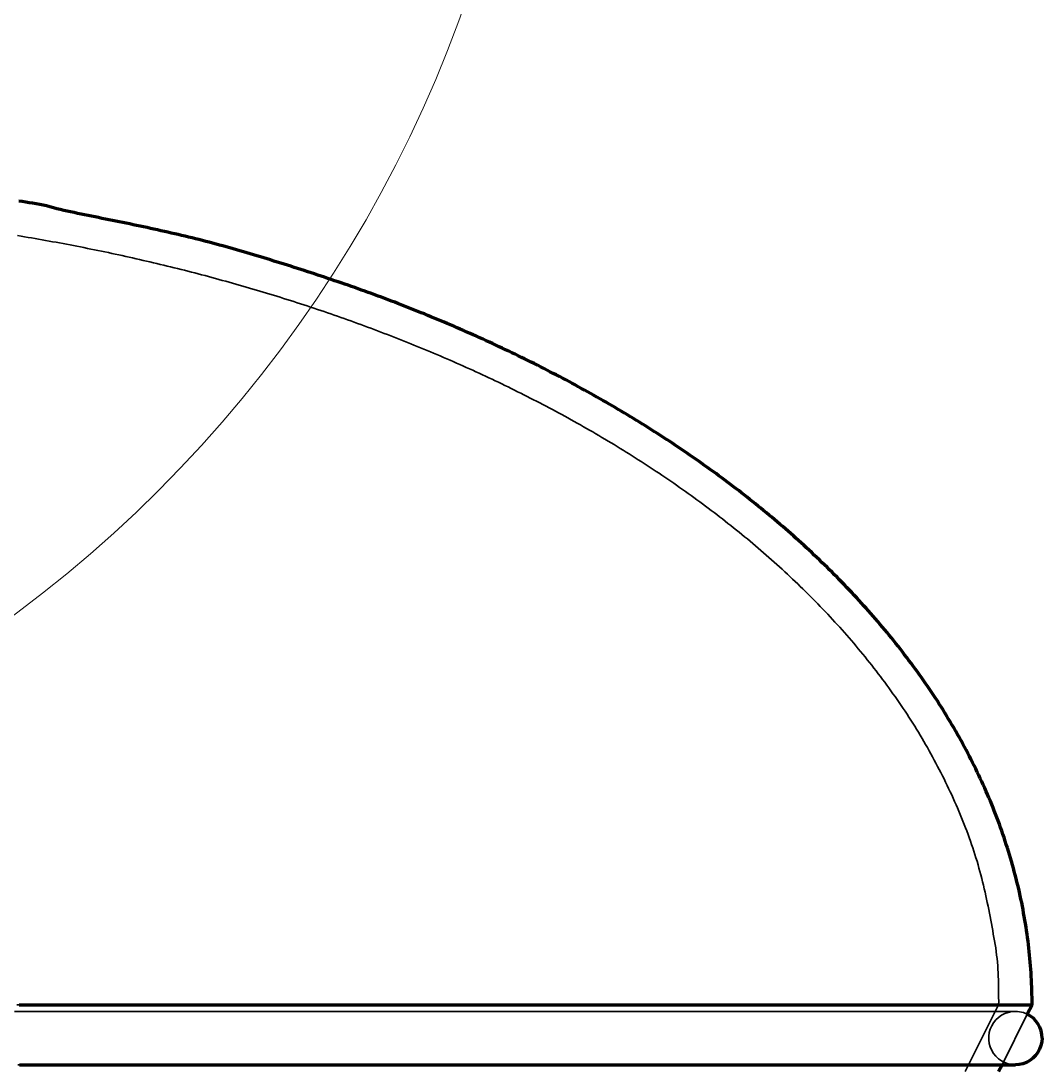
# Model space of a CAD drawing. Header units: millimetres. Extents: x 0 to 2382, y 0 to 420.
# Drawn here: x 300.01 to 314.55, y 315.55 to 330.47 of the extents above; entities that cross this region are included whole.
import ezdxf

# ---------------------------------------------------------------- set-up
doc = ezdxf.new("R2010")
doc.units = ezdxf.units.MM
doc.linetypes.add('IRAM-E-TRAZOS', pattern=[5, 4, -1])
for name, color, linetype, lineweight in [('01-VISIBLE', 7, 'CONTINUOUS', 70), ('02-OCULTA', 4, 'IRAM-E-TRAZOS', 35), ('08-FINA', 5, 'CONTINUOUS', 18)]:
    doc.layers.add(name, color=color, linetype=linetype, lineweight=lineweight)

msp = doc.modelspace()

# ---------------------------------------------------------------- linework, layer by layer
at = {"layer": '01-VISIBLE'}
for p, q in [((314.345, 316.315), (314.412, 316.45)), ((313.937, 315.5), (313.985, 315.595))]:
    msp.add_line(p, q, dxfattribs=at)
for points in [[(314.412, 316.45), (314.412, 316.501), (314.412, 316.551), (314.411, 316.601), (314.41, 316.652), (314.408, 316.702), (314.406, 316.753), (314.404, 316.803), (314.401, 316.854), (314.398, 316.904), (314.395, 316.955), (314.391, 317.005), (314.387, 317.055), (314.383, 317.106), (314.378, 317.156), (314.373, 317.206), (314.367, 317.256), (314.362, 317.307), (314.355, 317.357), (314.349, 317.407), (314.342, 317.457), (314.335, 317.507), (314.327, 317.557), (314.319, 317.607), (314.311, 317.656), (314.302, 317.706), (314.293, 317.756), (314.284, 317.805), (314.275, 317.855), (314.265, 317.905), (314.254, 317.954), (314.244, 318.003), (314.233, 318.053), (314.222, 318.102), (314.21, 318.151), (314.198, 318.2), (314.186, 318.249), (314.173, 318.298), (314.16, 318.347), (314.147, 318.396), (314.134, 318.444), (314.12, 318.493), (314.106, 318.541), (314.091, 318.59), (314.076, 318.638), (314.061, 318.686), (314.046, 318.734), (314.03, 318.782), (314.014, 318.83), (313.998, 318.878), (313.981, 318.926), (313.964, 318.973), (313.947, 319.021), (313.93, 319.068), (313.912, 319.115), (313.894, 319.163), (313.875, 319.21), (313.857, 319.257), (313.838, 319.303), (313.819, 319.35), (313.799, 319.397), (313.779, 319.443), (313.759, 319.489), (313.739, 319.536), (313.718, 319.582), (313.697, 319.628), (313.676, 319.674), (313.655, 319.719), (313.633, 319.765), (313.611, 319.81), (313.589, 319.856), (313.566, 319.901), (313.543, 319.946), (313.52, 319.991), (313.497, 320.036), (313.473, 320.08), (313.45, 320.125), (313.426, 320.169), (313.401, 320.214), (313.377, 320.258), (313.352, 320.302), (313.327, 320.346), (313.302, 320.389), (313.276, 320.433), (313.25, 320.476), (313.224, 320.52), (313.198, 320.563), (313.172, 320.606), (313.145, 320.649), (313.118, 320.692), (313.091, 320.734), (313.064, 320.777), (313.036, 320.819), (313.009, 320.861), (312.981, 320.903), (312.952, 320.945), (312.924, 320.987), (312.895, 321.028), (312.867, 321.07), (312.838, 321.111), (312.808, 321.152), (312.779, 321.193), (312.749, 321.234), (312.719, 321.275), (312.689, 321.316), (312.659, 321.356), (312.629, 321.397), (312.598, 321.437), (312.568, 321.477), (312.537, 321.517), (312.506, 321.557), (312.474, 321.596), (312.443, 321.636), (312.411, 321.675), (312.379, 321.714), (312.347, 321.753), (312.315, 321.792), (312.282, 321.831), (312.25, 321.869), (312.217, 321.908), (312.184, 321.946), (312.151, 321.984), (312.118, 322.022), (312.084, 322.06), (312.051, 322.098), (312.017, 322.135), (311.983, 322.173), (311.949, 322.21), (311.915, 322.247), (311.881, 322.284), (311.846, 322.321), (311.811, 322.358), (311.777, 322.395), (311.742, 322.431), (311.706, 322.467), (311.671, 322.503), (311.636, 322.539), (311.6, 322.575), (311.565, 322.611), (311.529, 322.647), (311.493, 322.682), (311.457, 322.717), (311.42, 322.752), (311.384, 322.787), (311.347, 322.822), (311.311, 322.857), (311.274, 322.892), (311.237, 322.926), (311.2, 322.96), (311.163, 322.995), (311.125, 323.029), (311.088, 323.062), (311.05, 323.096), (311.013, 323.13), (310.975, 323.163), (310.937, 323.197), (310.899, 323.23), (310.861, 323.263), (310.822, 323.296), (310.784, 323.329), (310.746, 323.361), (310.707, 323.394), (310.668, 323.426), (310.629, 323.458), (310.59, 323.491), (310.551, 323.523), (310.512, 323.554), (310.473, 323.586), (310.433, 323.618), (310.394, 323.649), (310.354, 323.68), (310.314, 323.712), (310.275, 323.743), (310.235, 323.774), (310.195, 323.804), (310.154, 323.835), (310.114, 323.866), (310.074, 323.896), (310.033, 323.926), (309.993, 323.956), (309.952, 323.986), (309.912, 324.016), (309.871, 324.046), (309.83, 324.075), (309.789, 324.105), (309.748, 324.134), (309.707, 324.164), (309.665, 324.193), (309.624, 324.222), (309.582, 324.25), (309.541, 324.279), (309.499, 324.308), (309.458, 324.336), (309.416, 324.365), (309.374, 324.393), (309.332, 324.421), (309.29, 324.449), (309.248, 324.477), (309.205, 324.504), (309.163, 324.532), (309.121, 324.559), (309.078, 324.587), (309.036, 324.614), (308.993, 324.641), (308.95, 324.668), (308.908, 324.695), (308.865, 324.722), (308.822, 324.748), (308.779, 324.775), (308.736, 324.801), (308.693, 324.827), (308.649, 324.853), (308.606, 324.879), (308.563, 324.905), (308.519, 324.931), (308.476, 324.957), (308.432, 324.982), (308.389, 325.008), (308.345, 325.033), (308.301, 325.058), (308.257, 325.083), (308.213, 325.108), (308.169, 325.133), (308.125, 325.158), (308.081, 325.182), (308.037, 325.207), (307.993, 325.231), (307.949, 325.255), (307.904, 325.279), (307.86, 325.304), (307.815, 325.327), (307.771, 325.351), (307.726, 325.375), (307.681, 325.398), (307.637, 325.422), (307.592, 325.445), (307.547, 325.468), (307.502, 325.492), (307.457, 325.515), (307.412, 325.538), (307.367, 325.56), (307.322, 325.583), (307.277, 325.606), (307.232, 325.628), (307.186, 325.65), (307.141, 325.673), (307.096, 325.695), (307.05, 325.717), (307.005, 325.739), (306.959, 325.76), (306.913, 325.782), (306.868, 325.804), (306.822, 325.825), (306.776, 325.847), (306.73, 325.868), (306.685, 325.889), (306.639, 325.91), (306.593, 325.931), (306.547, 325.952), (306.501, 325.973), (306.455, 325.993), (306.408, 326.014), (306.362, 326.034), (306.316, 326.054), (306.27, 326.075), (306.223, 326.095), (306.177, 326.115), (306.131, 326.135), (306.084, 326.155), (306.038, 326.174), (305.991, 326.194), (305.945, 326.214), (305.898, 326.233), (305.851, 326.252), (305.805, 326.271), (305.758, 326.291), (305.711, 326.309), (305.664, 326.328), (305.617, 326.347), (305.57, 326.366), (305.523, 326.384), (305.476, 326.403), (305.429, 326.421), (305.382, 326.439), (305.335, 326.457), (305.288, 326.475), (305.241, 326.493), (305.193, 326.511), (305.146, 326.529), (305.099, 326.546), (305.051, 326.564), (305.004, 326.581), (304.956, 326.598), (304.909, 326.615), (304.861, 326.632), (304.814, 326.649), (304.766, 326.666), (304.719, 326.683), (304.671, 326.7), (304.623, 326.716), (304.575, 326.733), (304.528, 326.749), (304.48, 326.765), (304.432, 326.782), (304.384, 326.798), (304.336, 326.814), (304.288, 326.83), (304.24, 326.846), (304.192, 326.861), (304.144, 326.877), (304.096, 326.893), (304.048, 326.908), (304, 326.924), (303.952, 326.939), (303.904, 326.955), (303.856, 326.97), (303.808, 326.985), (303.76, 327), (303.712, 327.015), (303.663, 327.03), (303.615, 327.045), (303.567, 327.06), (303.519, 327.075), (303.47, 327.09), (303.422, 327.105), (303.374, 327.119), (303.325, 327.134), (303.277, 327.148), (303.228, 327.163), (303.18, 327.177), (303.132, 327.191), (303.083, 327.205), (303.034, 327.219), (302.986, 327.233), (302.937, 327.246), (302.889, 327.26), (302.84, 327.273), (302.791, 327.286), (302.742, 327.299), (302.693, 327.312), (302.645, 327.325), (302.596, 327.337), (302.547, 327.35), (302.498, 327.362), (302.449, 327.374), (302.4, 327.386), (302.35, 327.398), (302.301, 327.41), (302.252, 327.421), (302.203, 327.433), (302.154, 327.444), (302.105, 327.455), (302.055, 327.466), (302.006, 327.477), (301.957, 327.488), (301.907, 327.499), (301.858, 327.51), (301.809, 327.521), (301.759, 327.531), (301.71, 327.542), (301.66, 327.552), (301.611, 327.562), (301.562, 327.573), (301.512, 327.583), (301.463, 327.593), (301.413, 327.603), (301.364, 327.613), (301.314, 327.623), (301.265, 327.633), (301.215, 327.643), (301.166, 327.653), (301.116, 327.663), (301.067, 327.673), (301.017, 327.684), (300.968, 327.694), (300.918, 327.704), (300.869, 327.714), (300.819, 327.724), (300.77, 327.735), (300.72, 327.745), (300.671, 327.755), (300.622, 327.766), (300.573, 327.777), (300.523, 327.789), (300.475, 327.803), (300.426, 327.817), (300.378, 327.831), (300.329, 327.842), (300.279, 327.852), (300.229, 327.861), (300.179, 327.869), (300.13, 327.876), (300.08, 327.884), (300.03, 327.891), (299.98, 327.898)], [(299.989, 316.45), (300.039, 316.45), (300.089, 316.45), (300.139, 316.45), (300.189, 316.45), (300.239, 316.45), (300.289, 316.45), (300.339, 316.45), (300.389, 316.45), (300.44, 316.45), (300.49, 316.45), (300.54, 316.45), (300.59, 316.45), (300.64, 316.45), (300.69, 316.45), (300.74, 316.45), (300.79, 316.45), (300.84, 316.45), (300.89, 316.45), (300.94, 316.45), (300.99, 316.45), (301.04, 316.45), (301.091, 316.45), (301.141, 316.45), (301.191, 316.45), (301.241, 316.45), (301.291, 316.45), (301.341, 316.45), (301.391, 316.45), (301.441, 316.45), (301.491, 316.45), (301.541, 316.45), (301.591, 316.45), (301.641, 316.45), (301.692, 316.45), (301.742, 316.45), (301.792, 316.45), (301.842, 316.45), (301.892, 316.45), (301.942, 316.45), (301.992, 316.45), (302.042, 316.45), (302.092, 316.45), (302.142, 316.45), (302.192, 316.45), (302.242, 316.45), (302.293, 316.45), (302.343, 316.45), (302.393, 316.45), (302.443, 316.45), (302.493, 316.45), (302.543, 316.45), (302.593, 316.45), (302.643, 316.45), (302.693, 316.45), (302.743, 316.45), (302.793, 316.45), (302.843, 316.45), (302.894, 316.45), (302.944, 316.45), (302.994, 316.45), (303.044, 316.45), (303.094, 316.45), (303.144, 316.45), (303.194, 316.45), (303.244, 316.45), (303.294, 316.45), (303.344, 316.45), (303.394, 316.45), (303.444, 316.45), (303.495, 316.45), (303.545, 316.45), (303.595, 316.45), (303.645, 316.45), (303.695, 316.45), (303.745, 316.45), (303.795, 316.45), (303.845, 316.45), (303.895, 316.45), (303.945, 316.45), (303.995, 316.45), (304.045, 316.45), (304.096, 316.45), (304.146, 316.45), (304.196, 316.45), (304.246, 316.45), (304.296, 316.45), (304.346, 316.45), (304.396, 316.45), (304.446, 316.45), (304.496, 316.45), (304.546, 316.45), (304.596, 316.45), (304.646, 316.45), (304.697, 316.45), (304.747, 316.45), (304.797, 316.45), (304.847, 316.45), (304.897, 316.45), (304.947, 316.45), (304.997, 316.45), (305.047, 316.45), (305.097, 316.45), (305.147, 316.45), (305.197, 316.45), (305.247, 316.45), (305.297, 316.45), (305.348, 316.45), (305.398, 316.45), (305.448, 316.45), (305.498, 316.45), (305.548, 316.45), (305.598, 316.45), (305.648, 316.45), (305.698, 316.45), (305.748, 316.45), (305.798, 316.45), (305.848, 316.45), (305.898, 316.45), (305.949, 316.45), (305.999, 316.45), (306.049, 316.45), (306.099, 316.45), (306.149, 316.45), (306.199, 316.45), (306.249, 316.45), (306.299, 316.45), (306.349, 316.45), (306.399, 316.45), (306.449, 316.45), (306.499, 316.45), (306.55, 316.45), (306.6, 316.45), (306.65, 316.45), (306.7, 316.45), (306.75, 316.45), (306.8, 316.45), (306.85, 316.45), (306.9, 316.45), (306.95, 316.45), (307, 316.45), (307.05, 316.45), (307.1, 316.45), (307.151, 316.45), (307.201, 316.45), (307.251, 316.45), (307.301, 316.45), (307.351, 316.45), (307.401, 316.45), (307.451, 316.45), (307.501, 316.45), (307.551, 316.45), (307.601, 316.45), (307.651, 316.45), (307.701, 316.45), (307.752, 316.45), (307.802, 316.45), (307.852, 316.45), (307.902, 316.45), (307.952, 316.45), (308.002, 316.45), (308.052, 316.45), (308.102, 316.45), (308.152, 316.45), (308.202, 316.45), (308.252, 316.45), (308.302, 316.45), (308.353, 316.45), (308.403, 316.45), (308.453, 316.45), (308.503, 316.45), (308.553, 316.45), (308.603, 316.45), (308.653, 316.45), (308.703, 316.45), (308.753, 316.45), (308.803, 316.45), (308.853, 316.45), (308.903, 316.45), (308.954, 316.45), (309.004, 316.45), (309.054, 316.45), (309.104, 316.45), (309.154, 316.45), (309.204, 316.45), (309.254, 316.45), (309.304, 316.45), (309.354, 316.45), (309.404, 316.45), (309.454, 316.45), (309.504, 316.45), (309.555, 316.45), (309.605, 316.45), (309.655, 316.45), (309.705, 316.45), (309.755, 316.45), (309.805, 316.45), (309.855, 316.45), (309.905, 316.45), (309.955, 316.45), (310.005, 316.45), (310.055, 316.45), (310.105, 316.45), (310.155, 316.45), (310.206, 316.45), (310.256, 316.45), (310.306, 316.45), (310.356, 316.45), (310.406, 316.45), (310.456, 316.45), (310.506, 316.45), (310.556, 316.45), (310.606, 316.45), (310.656, 316.45), (310.706, 316.45), (310.756, 316.45), (310.807, 316.45), (310.857, 316.45), (310.907, 316.45), (310.957, 316.45), (311.007, 316.45), (311.057, 316.45), (311.107, 316.45), (311.157, 316.45), (311.207, 316.45), (311.257, 316.45), (311.307, 316.45), (311.357, 316.45), (311.408, 316.45), (311.458, 316.45), (311.508, 316.45), (311.558, 316.45), (311.608, 316.45), (311.658, 316.45), (311.708, 316.45), (311.758, 316.45), (311.808, 316.45), (311.858, 316.45), (311.908, 316.45), (311.958, 316.45), (312.009, 316.45), (312.059, 316.45), (312.109, 316.45), (312.159, 316.45), (312.209, 316.45), (312.259, 316.45), (312.309, 316.45), (312.359, 316.45), (312.409, 316.45), (312.459, 316.45), (312.509, 316.45), (312.559, 316.45), (312.61, 316.45), (312.66, 316.45), (312.71, 316.45), (312.76, 316.45), (312.81, 316.45), (312.86, 316.45), (312.91, 316.45), (312.96, 316.45), (313.01, 316.45), (313.06, 316.45), (313.11, 316.45), (313.16, 316.45), (313.211, 316.45), (313.261, 316.45), (313.311, 316.45), (313.361, 316.45), (313.411, 316.45), (313.461, 316.45), (313.511, 316.45), (313.561, 316.45), (313.611, 316.45), (313.661, 316.45), (313.711, 316.45), (313.761, 316.45), (313.812, 316.45), (313.862, 316.45), (313.912, 316.45), (313.962, 316.45), (314.012, 316.45), (314.062, 316.45), (314.112, 316.45), (314.162, 316.45), (314.212, 316.45), (314.262, 316.45), (314.312, 316.45), (314.362, 316.45), (314.412, 316.45)], [(314.555, 315.975), (314.551, 316.027), (314.541, 316.079), (314.523, 316.128), (314.498, 316.175), (314.468, 316.217), (314.431, 316.256), (314.39, 316.288), (314.345, 316.315)], [(314.555, 315.975), (314.551, 315.921), (314.54, 315.868), (314.521, 315.817), (314.495, 315.77), (314.462, 315.726), (314.424, 315.688), (314.38, 315.655), (314.333, 315.629), (314.282, 315.61), (314.229, 315.599), (314.175, 315.595)], [(299.991, 315.595), (300.042, 315.595), (300.092, 315.595), (300.142, 315.595), (300.192, 315.595), (300.242, 315.595), (300.292, 315.595), (300.342, 315.595), (300.392, 315.595), (300.443, 315.595), (300.493, 315.595), (300.543, 315.595), (300.593, 315.595), (300.643, 315.595), (300.693, 315.595), (300.743, 315.595), (300.793, 315.595), (300.844, 315.595), (300.894, 315.595), (300.944, 315.595), (300.994, 315.595), (301.044, 315.595), (301.094, 315.595), (301.144, 315.595), (301.194, 315.595), (301.244, 315.595), (301.295, 315.595), (301.345, 315.595), (301.395, 315.595), (301.445, 315.595), (301.495, 315.595), (301.545, 315.595), (301.595, 315.595), (301.645, 315.595), (301.696, 315.595), (301.746, 315.595), (301.796, 315.595), (301.846, 315.595), (301.896, 315.595), (301.946, 315.595), (301.996, 315.595), (302.046, 315.595), (302.096, 315.595), (302.147, 315.595), (302.197, 315.595), (302.247, 315.595), (302.297, 315.595), (302.347, 315.595), (302.397, 315.595), (302.447, 315.595), (302.497, 315.595), (302.548, 315.595), (302.598, 315.595), (302.648, 315.595), (302.698, 315.595), (302.748, 315.595), (302.798, 315.595), (302.848, 315.595), (302.898, 315.595), (302.948, 315.595), (302.999, 315.595), (303.049, 315.595), (303.099, 315.595), (303.149, 315.595), (303.199, 315.595), (303.249, 315.595), (303.299, 315.595), (303.349, 315.595), (303.4, 315.595), (303.45, 315.595), (303.5, 315.595), (303.55, 315.595), (303.6, 315.595), (303.65, 315.595), (303.7, 315.595), (303.75, 315.595), (303.8, 315.595), (303.851, 315.595), (303.901, 315.595), (303.951, 315.595), (304.001, 315.595), (304.051, 315.595), (304.101, 315.595), (304.151, 315.595), (304.201, 315.595), (304.252, 315.595), (304.302, 315.595), (304.352, 315.595), (304.402, 315.595), (304.452, 315.595), (304.502, 315.595), (304.552, 315.595), (304.602, 315.595), (304.653, 315.595), (304.703, 315.595), (304.753, 315.595), (304.803, 315.595), (304.853, 315.595), (304.903, 315.595), (304.953, 315.595), (305.003, 315.595), (305.053, 315.595), (305.104, 315.595), (305.154, 315.595), (305.204, 315.595), (305.254, 315.595), (305.304, 315.595), (305.354, 315.595), (305.404, 315.595), (305.454, 315.595), (305.505, 315.595), (305.555, 315.595), (305.605, 315.595), (305.655, 315.595), (305.705, 315.595), (305.755, 315.595), (305.805, 315.595), (305.855, 315.595), (305.905, 315.595), (305.956, 315.595), (306.006, 315.595), (306.056, 315.595), (306.106, 315.595), (306.156, 315.595), (306.206, 315.595), (306.256, 315.595), (306.306, 315.595), (306.357, 315.595), (306.407, 315.595), (306.457, 315.595), (306.507, 315.595), (306.557, 315.595), (306.607, 315.595), (306.657, 315.595), (306.707, 315.595), (306.757, 315.595), (306.808, 315.595), (306.858, 315.595), (306.908, 315.595), (306.958, 315.595), (307.008, 315.595), (307.058, 315.595), (307.108, 315.595), (307.158, 315.595), (307.209, 315.595), (307.259, 315.595), (307.309, 315.595), (307.359, 315.595), (307.409, 315.595), (307.459, 315.595), (307.509, 315.595), (307.559, 315.595), (307.609, 315.595), (307.66, 315.595), (307.71, 315.595), (307.76, 315.595), (307.81, 315.595), (307.86, 315.595), (307.91, 315.595), (307.96, 315.595), (308.01, 315.595), (308.061, 315.595), (308.111, 315.595), (308.161, 315.595), (308.211, 315.595), (308.261, 315.595), (308.311, 315.595), (308.361, 315.595), (308.411, 315.595), (308.462, 315.595), (308.512, 315.595), (308.562, 315.595), (308.612, 315.595), (308.662, 315.595), (308.712, 315.595), (308.762, 315.595), (308.812, 315.595), (308.862, 315.595), (308.913, 315.595), (308.963, 315.595), (309.013, 315.595), (309.063, 315.595), (309.113, 315.595), (309.163, 315.595), (309.213, 315.595), (309.263, 315.595), (309.314, 315.595), (309.364, 315.595), (309.414, 315.595), (309.464, 315.595), (309.514, 315.595), (309.564, 315.595), (309.614, 315.595), (309.664, 315.595), (309.714, 315.595), (309.765, 315.595), (309.815, 315.595), (309.865, 315.595), (309.915, 315.595), (309.965, 315.595), (310.015, 315.595), (310.065, 315.595), (310.115, 315.595), (310.166, 315.595), (310.216, 315.595), (310.266, 315.595), (310.316, 315.595), (310.366, 315.595), (310.416, 315.595), (310.466, 315.595), (310.516, 315.595), (310.566, 315.595), (310.617, 315.595), (310.667, 315.595), (310.717, 315.595), (310.767, 315.595), (310.817, 315.595), (310.867, 315.595), (310.917, 315.595), (310.967, 315.595), (311.018, 315.595), (311.068, 315.595), (311.118, 315.595), (311.168, 315.595), (311.218, 315.595), (311.268, 315.595), (311.318, 315.595), (311.368, 315.595), (311.418, 315.595), (311.469, 315.595), (311.519, 315.595), (311.569, 315.595), (311.619, 315.595), (311.669, 315.595), (311.719, 315.595), (311.769, 315.595), (311.819, 315.595), (311.87, 315.595), (311.92, 315.595), (311.97, 315.595), (312.02, 315.595), (312.07, 315.595), (312.12, 315.595), (312.17, 315.595), (312.22, 315.595), (312.271, 315.595), (312.321, 315.595), (312.371, 315.595), (312.421, 315.595), (312.471, 315.595), (312.521, 315.595), (312.571, 315.595), (312.621, 315.595), (312.671, 315.595), (312.722, 315.595), (312.772, 315.595), (312.822, 315.595), (312.872, 315.595), (312.922, 315.595), (312.972, 315.595), (313.022, 315.595), (313.072, 315.595), (313.123, 315.595), (313.173, 315.595), (313.223, 315.595), (313.273, 315.595), (313.323, 315.595), (313.373, 315.595), (313.423, 315.595), (313.473, 315.595), (313.523, 315.595), (313.574, 315.595), (313.624, 315.595), (313.674, 315.595), (313.724, 315.595), (313.774, 315.595), (313.824, 315.595), (313.874, 315.595), (313.924, 315.595), (313.975, 315.595), (314.025, 315.595), (314.075, 315.595), (314.125, 315.595), (314.175, 315.595)], [(313.985, 315.595), (314.017, 315.595), (314.048, 315.595), (314.08, 315.595), (314.112, 315.595), (314.143, 315.595), (314.175, 315.595)]]:
    msp.add_lwpolyline(points, dxfattribs=at)
at = {"layer": '02-OCULTA'}
for p, q in [((313.462, 315.5), (313.937, 316.45)), ((313.985, 315.595), (314.345, 316.315))]:
    msp.add_line(p, q, dxfattribs=at)
for points in [[(299.964, 327.407), (300.014, 327.399), (300.064, 327.391), (300.114, 327.382), (300.163, 327.374), (300.213, 327.365), (300.263, 327.357), (300.313, 327.348), (300.363, 327.339), (300.413, 327.33), (300.462, 327.321), (300.512, 327.312), (300.562, 327.303), (300.612, 327.293), (300.661, 327.284), (300.711, 327.274), (300.761, 327.265), (300.81, 327.255), (300.86, 327.246), (300.91, 327.236), (300.959, 327.226), (301.009, 327.216), (301.058, 327.206), (301.108, 327.196), (301.158, 327.185), (301.207, 327.175), (301.257, 327.165), (301.306, 327.154), (301.356, 327.144), (301.405, 327.133), (301.454, 327.122), (301.504, 327.111), (301.553, 327.1), (301.603, 327.089), (301.652, 327.078), (301.701, 327.067), (301.751, 327.055), (301.8, 327.044), (301.849, 327.033), (301.898, 327.021), (301.948, 327.009), (301.997, 326.998), (302.046, 326.986), (302.095, 326.974), (302.144, 326.962), (302.194, 326.95), (302.243, 326.937), (302.292, 326.925), (302.341, 326.913), (302.39, 326.9), (302.439, 326.888), (302.488, 326.875), (302.537, 326.862), (302.586, 326.849), (302.635, 326.837), (302.684, 326.823), (302.732, 326.81), (302.781, 326.797), (302.83, 326.784), (302.879, 326.77), (302.928, 326.757), (302.976, 326.743), (303.025, 326.73), (303.074, 326.716), (303.122, 326.702), (303.171, 326.688), (303.22, 326.674), (303.268, 326.66), (303.317, 326.646), (303.365, 326.631), (303.414, 326.617), (303.462, 326.602), (303.511, 326.588), (303.559, 326.573), (303.608, 326.558), (303.656, 326.543), (303.704, 326.528), (303.752, 326.513), (303.801, 326.498), (303.849, 326.483), (303.897, 326.468), (303.945, 326.452), (303.994, 326.436), (304.042, 326.421), (304.09, 326.405), (304.138, 326.389), (304.186, 326.373), (304.234, 326.357), (304.282, 326.341), (304.33, 326.325), (304.378, 326.308), (304.425, 326.292), (304.473, 326.276), (304.521, 326.259), (304.569, 326.242), (304.616, 326.225), (304.664, 326.208), (304.712, 326.191), (304.759, 326.174), (304.807, 326.157), (304.854, 326.14), (304.902, 326.122), (304.949, 326.105), (304.997, 326.087), (305.044, 326.069), (305.092, 326.051), (305.139, 326.033), (305.186, 326.015), (305.233, 325.997), (305.281, 325.979), (305.328, 325.961), (305.375, 325.942), (305.422, 325.924), (305.469, 325.905), (305.516, 325.886), (305.563, 325.867), (305.61, 325.848), (305.657, 325.829), (305.703, 325.81), (305.75, 325.791), (305.797, 325.771), (305.844, 325.752), (305.89, 325.732), (305.937, 325.713), (305.983, 325.693), (306.03, 325.673), (306.076, 325.653), (306.123, 325.633), (306.169, 325.612), (306.215, 325.592), (306.262, 325.572), (306.308, 325.551), (306.354, 325.53), (306.4, 325.51), (306.446, 325.489), (306.492, 325.468), (306.538, 325.446), (306.584, 325.425), (306.63, 325.404), (306.676, 325.382), (306.722, 325.361), (306.767, 325.339), (306.813, 325.317), (306.859, 325.295), (306.904, 325.273), (306.95, 325.251), (306.995, 325.229), (307.041, 325.207), (307.086, 325.184), (307.131, 325.162), (307.176, 325.139), (307.222, 325.116), (307.267, 325.093), (307.312, 325.07), (307.357, 325.047), (307.402, 325.024), (307.447, 325), (307.491, 324.977), (307.536, 324.953), (307.581, 324.929), (307.625, 324.906), (307.67, 324.882), (307.714, 324.857), (307.759, 324.833), (307.803, 324.809), (307.847, 324.784), (307.892, 324.76), (307.936, 324.735), (307.98, 324.71), (308.024, 324.685), (308.068, 324.66), (308.112, 324.635), (308.156, 324.61), (308.199, 324.584), (308.243, 324.559), (308.287, 324.533), (308.33, 324.507), (308.374, 324.481), (308.417, 324.455), (308.46, 324.429), (308.503, 324.403), (308.547, 324.376), (308.59, 324.35), (308.633, 324.323), (308.676, 324.296), (308.718, 324.27), (308.761, 324.242), (308.804, 324.215), (308.846, 324.188), (308.889, 324.161), (308.931, 324.133), (308.974, 324.105), (309.016, 324.077), (309.058, 324.049), (309.1, 324.021), (309.142, 323.993), (309.184, 323.965), (309.226, 323.936), (309.268, 323.908), (309.309, 323.879), (309.351, 323.85), (309.392, 323.821), (309.434, 323.792), (309.475, 323.763), (309.516, 323.733), (309.557, 323.704), (309.598, 323.674), (309.639, 323.644), (309.68, 323.615), (309.721, 323.584), (309.761, 323.554), (309.802, 323.524), (309.842, 323.493), (309.883, 323.463), (309.923, 323.432), (309.963, 323.401), (310.003, 323.37), (310.043, 323.339), (310.082, 323.308), (310.122, 323.276), (310.162, 323.245), (310.201, 323.213), (310.24, 323.181), (310.28, 323.149), (310.319, 323.117), (310.358, 323.085), (310.397, 323.053), (310.435, 323.02), (310.474, 322.988), (310.513, 322.955), (310.551, 322.922), (310.589, 322.889), (310.628, 322.856), (310.666, 322.822), (310.704, 322.789), (310.741, 322.755), (310.779, 322.721), (310.816, 322.687), (310.854, 322.653), (310.891, 322.619), (310.928, 322.585), (310.965, 322.55), (311.002, 322.515), (311.039, 322.48), (311.075, 322.445), (311.111, 322.41), (311.148, 322.375), (311.184, 322.339), (311.22, 322.304), (311.256, 322.268), (311.291, 322.232), (311.327, 322.196), (311.362, 322.16), (311.397, 322.124), (311.432, 322.087), (311.467, 322.05), (311.502, 322.014), (311.536, 321.977), (311.571, 321.94), (311.605, 321.902), (311.639, 321.865), (311.673, 321.827), (311.707, 321.79), (311.74, 321.752), (311.774, 321.714), (311.807, 321.676), (311.84, 321.637), (311.873, 321.599), (311.906, 321.56), (311.938, 321.522), (311.97, 321.483), (312.003, 321.444), (312.035, 321.404), (312.066, 321.365), (312.098, 321.325), (312.129, 321.286), (312.161, 321.246), (312.192, 321.206), (312.222, 321.166), (312.253, 321.126), (312.283, 321.085), (312.314, 321.045), (312.344, 321.004), (312.373, 320.963), (312.403, 320.922), (312.432, 320.881), (312.462, 320.839), (312.491, 320.798), (312.519, 320.756), (312.548, 320.714), (312.576, 320.672), (312.604, 320.63), (312.632, 320.588), (312.659, 320.546), (312.687, 320.503), (312.714, 320.46), (312.741, 320.417), (312.767, 320.374), (312.794, 320.331), (312.82, 320.288), (312.846, 320.244), (312.871, 320.201), (312.897, 320.157), (312.922, 320.113), (312.947, 320.069), (312.971, 320.025), (312.996, 319.98), (313.02, 319.936), (313.043, 319.891), (313.067, 319.846), (313.09, 319.802), (313.113, 319.756), (313.136, 319.711), (313.159, 319.666), (313.181, 319.621), (313.203, 319.575), (313.225, 319.529), (313.246, 319.484), (313.268, 319.438), (313.289, 319.392), (313.31, 319.346), (313.33, 319.299), (313.35, 319.253), (313.37, 319.207), (313.39, 319.16), (313.409, 319.113), (313.428, 319.066), (313.447, 319.019), (313.465, 318.972), (313.483, 318.925), (313.501, 318.877), (313.519, 318.83), (313.536, 318.782), (313.552, 318.734), (313.568, 318.687), (313.584, 318.638), (313.599, 318.59), (313.614, 318.542), (313.629, 318.493), (313.643, 318.445), (313.657, 318.396), (313.67, 318.347), (313.683, 318.298), (313.696, 318.249), (313.708, 318.2), (313.72, 318.151), (313.731, 318.102), (313.743, 318.053), (313.754, 318.003), (313.765, 317.954), (313.775, 317.904), (313.786, 317.855), (313.796, 317.805), (313.806, 317.756), (313.815, 317.706), (313.825, 317.656), (313.834, 317.607), (313.843, 317.557), (313.852, 317.507), (313.861, 317.457), (313.87, 317.407), (313.879, 317.358), (313.887, 317.308), (313.895, 317.258), (313.902, 317.208), (313.908, 317.157), (313.914, 317.107), (313.919, 317.057), (313.923, 317.006), (313.926, 316.956), (313.929, 316.905), (313.931, 316.855), (313.933, 316.804), (313.934, 316.754), (313.935, 316.703), (313.936, 316.652), (313.937, 316.602), (313.937, 316.551), (313.938, 316.501), (313.937, 316.45)], [(299.954, 316.45), (300.049, 316.45), (300.144, 316.45), (300.239, 316.45), (300.335, 316.45), (300.43, 316.45), (300.525, 316.45), (300.62, 316.45), (300.715, 316.45), (300.81, 316.45), (300.905, 316.45), (301, 316.45), (301.096, 316.45), (301.191, 316.45), (301.286, 316.45), (301.381, 316.45), (301.476, 316.45), (301.571, 316.45), (301.666, 316.45), (301.761, 316.45), (301.857, 316.45), (301.952, 316.45), (302.047, 316.45), (302.142, 316.45), (302.237, 316.45), (302.332, 316.45), (302.427, 316.45), (302.522, 316.45), (302.618, 316.45), (302.713, 316.45), (302.808, 316.45), (302.903, 316.45), (302.998, 316.45), (303.093, 316.45), (303.188, 316.45), (303.283, 316.45), (303.379, 316.45), (303.474, 316.45), (303.569, 316.45), (303.664, 316.45), (303.759, 316.45), (303.854, 316.45), (303.949, 316.45), (304.044, 316.45), (304.14, 316.45), (304.235, 316.45), (304.33, 316.45), (304.425, 316.45), (304.52, 316.45), (304.615, 316.45), (304.71, 316.45), (304.805, 316.45), (304.901, 316.45), (304.996, 316.45), (305.091, 316.45), (305.186, 316.45), (305.281, 316.45), (305.376, 316.45), (305.471, 316.45), (305.566, 316.45), (305.662, 316.45), (305.757, 316.45), (305.852, 316.45), (305.947, 316.45), (306.042, 316.45), (306.137, 316.45), (306.232, 316.45), (306.327, 316.45), (306.423, 316.45), (306.518, 316.45), (306.613, 316.45), (306.708, 316.45), (306.803, 316.45), (306.898, 316.45), (306.993, 316.45), (307.088, 316.45), (307.184, 316.45), (307.279, 316.45), (307.374, 316.45), (307.469, 316.45), (307.564, 316.45), (307.659, 316.45), (307.754, 316.45), (307.849, 316.45), (307.945, 316.45), (308.04, 316.45), (308.135, 316.45), (308.23, 316.45), (308.325, 316.45), (308.42, 316.45), (308.515, 316.45), (308.61, 316.45), (308.706, 316.45), (308.801, 316.45), (308.896, 316.45), (308.991, 316.45), (309.086, 316.45), (309.181, 316.45), (309.276, 316.45), (309.371, 316.45), (309.467, 316.45), (309.562, 316.45), (309.657, 316.45), (309.752, 316.45), (309.847, 316.45), (309.942, 316.45), (310.037, 316.45), (310.132, 316.45), (310.228, 316.45), (310.323, 316.45), (310.418, 316.45), (310.513, 316.45), (310.608, 316.45), (310.703, 316.45), (310.798, 316.45), (310.893, 316.45), (310.989, 316.45), (311.084, 316.45), (311.179, 316.45), (311.274, 316.45), (311.369, 316.45), (311.464, 316.45), (311.559, 316.45), (311.654, 316.45), (311.75, 316.45), (311.845, 316.45), (311.94, 316.45), (312.035, 316.45), (312.13, 316.45), (312.225, 316.45), (312.32, 316.45), (312.415, 316.45), (312.511, 316.45), (312.606, 316.45), (312.701, 316.45), (312.796, 316.45), (312.891, 316.45), (312.986, 316.45), (313.081, 316.45), (313.176, 316.45), (313.272, 316.45), (313.367, 316.45), (313.462, 316.45), (313.557, 316.45), (313.652, 316.45), (313.747, 316.45), (313.842, 316.45), (313.937, 316.45)], [(314.412, 316.45), (314.362, 316.45), (314.312, 316.45), (314.262, 316.45), (314.212, 316.45), (314.162, 316.45), (314.112, 316.45), (314.062, 316.45), (314.012, 316.45), (313.962, 316.45), (313.912, 316.45), (313.862, 316.45), (313.812, 316.45), (313.762, 316.45), (313.712, 316.45), (313.662, 316.45), (313.612, 316.45), (313.562, 316.45), (313.512, 316.45), (313.462, 316.45), (313.412, 316.45), (313.362, 316.45), (313.312, 316.45), (313.262, 316.45), (313.212, 316.45), (313.162, 316.45), (313.112, 316.45), (313.062, 316.45), (313.012, 316.45), (312.962, 316.45), (312.912, 316.45), (312.862, 316.45), (312.812, 316.45), (312.762, 316.45), (312.712, 316.45), (312.662, 316.45), (312.612, 316.45), (312.562, 316.45), (312.512, 316.45), (312.462, 316.45), (312.412, 316.45), (312.362, 316.45), (312.312, 316.45), (312.262, 316.45), (312.212, 316.45), (312.162, 316.45), (312.112, 316.45), (312.062, 316.45), (312.012, 316.45), (311.962, 316.45), (311.912, 316.45), (311.862, 316.45), (311.812, 316.45), (311.762, 316.45), (311.712, 316.45), (311.662, 316.45), (311.612, 316.45), (311.562, 316.45), (311.512, 316.45), (311.462, 316.45), (311.412, 316.45), (311.362, 316.45), (311.312, 316.45), (311.262, 316.45), (311.212, 316.45), (311.162, 316.45), (311.112, 316.45), (311.062, 316.45), (311.012, 316.45), (310.962, 316.45), (310.912, 316.45), (310.862, 316.45), (310.812, 316.45), (310.762, 316.45), (310.712, 316.45), (310.662, 316.45), (310.612, 316.45), (310.562, 316.45), (310.512, 316.45), (310.462, 316.45), (310.412, 316.45), (310.362, 316.45), (310.312, 316.45), (310.262, 316.45), (310.212, 316.45), (310.162, 316.45), (310.112, 316.45), (310.062, 316.45), (310.012, 316.45), (309.962, 316.45), (309.912, 316.45), (309.862, 316.45), (309.812, 316.45), (309.762, 316.45), (309.712, 316.45), (309.662, 316.45), (309.612, 316.45), (309.562, 316.45), (309.512, 316.45), (309.462, 316.45), (309.412, 316.45), (309.362, 316.45), (309.312, 316.45), (309.262, 316.45), (309.212, 316.45), (309.162, 316.45), (309.112, 316.45), (309.062, 316.45), (309.012, 316.45), (308.962, 316.45), (308.912, 316.45), (308.862, 316.45), (308.812, 316.45), (308.762, 316.45), (308.712, 316.45), (308.662, 316.45), (308.612, 316.45), (308.562, 316.45), (308.512, 316.45), (308.462, 316.45), (308.412, 316.45), (308.362, 316.45), (308.312, 316.45), (308.262, 316.45), (308.212, 316.45), (308.162, 316.45), (308.112, 316.45), (308.062, 316.45), (308.012, 316.45), (307.962, 316.45), (307.912, 316.45), (307.862, 316.45), (307.812, 316.45), (307.762, 316.45), (307.712, 316.45), (307.662, 316.45), (307.612, 316.45), (307.562, 316.45), (307.512, 316.45), (307.462, 316.45), (307.412, 316.45), (307.362, 316.45), (307.312, 316.45), (307.262, 316.45), (307.212, 316.45), (307.162, 316.45), (307.112, 316.45), (307.062, 316.45), (307.012, 316.45), (306.962, 316.45), (306.912, 316.45), (306.862, 316.45), (306.812, 316.45), (306.762, 316.45), (306.712, 316.45), (306.662, 316.45), (306.612, 316.45), (306.562, 316.45), (306.512, 316.45), (306.462, 316.45), (306.412, 316.45), (306.362, 316.45), (306.312, 316.45), (306.262, 316.45), (306.212, 316.45), (306.162, 316.45), (306.112, 316.45), (306.062, 316.45), (306.012, 316.45), (305.962, 316.45), (305.912, 316.45), (305.862, 316.45), (305.812, 316.45), (305.762, 316.45), (305.712, 316.45), (305.662, 316.45), (305.612, 316.45), (305.562, 316.45), (305.512, 316.45), (305.462, 316.45), (305.412, 316.45), (305.362, 316.45), (305.312, 316.45), (305.262, 316.45), (305.212, 316.45), (305.162, 316.45), (305.112, 316.45), (305.062, 316.45), (305.012, 316.45), (304.962, 316.45), (304.912, 316.45), (304.862, 316.45), (304.812, 316.45), (304.762, 316.45), (304.712, 316.45), (304.662, 316.45), (304.612, 316.45), (304.562, 316.45), (304.512, 316.45), (304.462, 316.45), (304.412, 316.45), (304.362, 316.45), (304.312, 316.45), (304.262, 316.45), (304.212, 316.45), (304.162, 316.45), (304.112, 316.45), (304.062, 316.45), (304.012, 316.45), (303.962, 316.45), (303.912, 316.45), (303.862, 316.45), (303.812, 316.45), (303.762, 316.45), (303.712, 316.45), (303.662, 316.45), (303.612, 316.45), (303.562, 316.45), (303.512, 316.45), (303.462, 316.45), (303.412, 316.45), (303.362, 316.45), (303.312, 316.45), (303.262, 316.45), (303.212, 316.45), (303.162, 316.45), (303.112, 316.45), (303.062, 316.45), (303.012, 316.45), (302.962, 316.45), (302.912, 316.45), (302.862, 316.45), (302.812, 316.45), (302.762, 316.45), (302.712, 316.45), (302.662, 316.45), (302.612, 316.45), (302.562, 316.45), (302.512, 316.45), (302.462, 316.45), (302.412, 316.45), (302.362, 316.45), (302.312, 316.45), (302.262, 316.45), (302.212, 316.45), (302.162, 316.45), (302.112, 316.45), (302.062, 316.45), (302.012, 316.45), (301.962, 316.45), (301.912, 316.45), (301.862, 316.45), (301.812, 316.45), (301.762, 316.45), (301.712, 316.45), (301.662, 316.45), (301.612, 316.45), (301.562, 316.45), (301.512, 316.45), (301.462, 316.45), (301.412, 316.45), (301.362, 316.45), (301.312, 316.45), (301.262, 316.45), (301.212, 316.45), (301.162, 316.45), (301.112, 316.45), (301.062, 316.45), (301.012, 316.45), (300.962, 316.45), (300.912, 316.45), (300.862, 316.45), (300.812, 316.45), (300.762, 316.45), (300.712, 316.45), (300.662, 316.45), (300.612, 316.45), (300.562, 316.45), (300.512, 316.45), (300.462, 316.45), (300.412, 316.45), (300.362, 316.45), (300.312, 316.45), (300.262, 316.45), (300.212, 316.45), (300.162, 316.45), (300.112, 316.45), (300.062, 316.45), (300.012, 316.45), (299.962, 316.45)], [(313.937, 316.45), (313.887, 316.45), (313.837, 316.45), (313.787, 316.45), (313.737, 316.45), (313.687, 316.45), (313.637, 316.45), (313.587, 316.45), (313.537, 316.45), (313.487, 316.45), (313.437, 316.45), (313.387, 316.45), (313.337, 316.45), (313.287, 316.45), (313.237, 316.45), (313.187, 316.45), (313.136, 316.45), (313.086, 316.45), (313.036, 316.45), (312.986, 316.45), (312.936, 316.45), (312.886, 316.45), (312.836, 316.45), (312.786, 316.45), (312.736, 316.45), (312.686, 316.45), (312.636, 316.45), (312.586, 316.45), (312.536, 316.45), (312.486, 316.45), (312.436, 316.45), (312.385, 316.45), (312.335, 316.45), (312.285, 316.45), (312.235, 316.45), (312.185, 316.45), (312.135, 316.45), (312.085, 316.45), (312.035, 316.45), (311.985, 316.45), (311.935, 316.45), (311.885, 316.45), (311.835, 316.45), (311.785, 316.45), (311.735, 316.45), (311.685, 316.45), (311.634, 316.45), (311.584, 316.45), (311.534, 316.45), (311.484, 316.45), (311.434, 316.45), (311.384, 316.45), (311.334, 316.45), (311.284, 316.45), (311.234, 316.45), (311.184, 316.45), (311.134, 316.45), (311.084, 316.45), (311.034, 316.45), (310.984, 316.45), (310.934, 316.45), (310.883, 316.45), (310.833, 316.45), (310.783, 316.45), (310.733, 316.45), (310.683, 316.45), (310.633, 316.45), (310.583, 316.45), (310.533, 316.45), (310.483, 316.45), (310.433, 316.45), (310.383, 316.45), (310.333, 316.45), (310.283, 316.45), (310.233, 316.45), (310.183, 316.45), (310.132, 316.45), (310.082, 316.45), (310.032, 316.45), (309.982, 316.45), (309.932, 316.45), (309.882, 316.45), (309.832, 316.45), (309.782, 316.45), (309.732, 316.45), (309.682, 316.45), (309.632, 316.45), (309.582, 316.45), (309.532, 316.45), (309.482, 316.45), (309.432, 316.45), (309.382, 316.45), (309.331, 316.45), (309.281, 316.45), (309.231, 316.45), (309.181, 316.45), (309.131, 316.45), (309.081, 316.45), (309.031, 316.45), (308.981, 316.45), (308.931, 316.45), (308.881, 316.45), (308.831, 316.45), (308.781, 316.45), (308.731, 316.45), (308.681, 316.45), (308.631, 316.45), (308.58, 316.45), (308.53, 316.45), (308.48, 316.45), (308.43, 316.45), (308.38, 316.45), (308.33, 316.45), (308.28, 316.45), (308.23, 316.45), (308.18, 316.45), (308.13, 316.45), (308.08, 316.45), (308.03, 316.45), (307.98, 316.45), (307.93, 316.45), (307.88, 316.45), (307.829, 316.45), (307.779, 316.45), (307.729, 316.45), (307.679, 316.45), (307.629, 316.45), (307.579, 316.45), (307.529, 316.45), (307.479, 316.45), (307.429, 316.45), (307.379, 316.45), (307.329, 316.45), (307.279, 316.45), (307.229, 316.45), (307.179, 316.45), (307.129, 316.45), (307.078, 316.45), (307.028, 316.45), (306.978, 316.45), (306.928, 316.45), (306.878, 316.45), (306.828, 316.45), (306.778, 316.45), (306.728, 316.45), (306.678, 316.45), (306.628, 316.45), (306.578, 316.45), (306.528, 316.45), (306.478, 316.45), (306.428, 316.45), (306.378, 316.45), (306.327, 316.45), (306.277, 316.45), (306.227, 316.45), (306.177, 316.45), (306.127, 316.45), (306.077, 316.45), (306.027, 316.45), (305.977, 316.45), (305.927, 316.45), (305.877, 316.45), (305.827, 316.45), (305.777, 316.45), (305.727, 316.45), (305.677, 316.45), (305.627, 316.45), (305.577, 316.45), (305.526, 316.45), (305.476, 316.45), (305.426, 316.45), (305.376, 316.45), (305.326, 316.45), (305.276, 316.45), (305.226, 316.45), (305.176, 316.45), (305.126, 316.45), (305.076, 316.45), (305.026, 316.45), (304.976, 316.45), (304.926, 316.45), (304.876, 316.45), (304.826, 316.45), (304.775, 316.45), (304.725, 316.45), (304.675, 316.45), (304.625, 316.45), (304.575, 316.45), (304.525, 316.45), (304.475, 316.45), (304.425, 316.45), (304.375, 316.45), (304.325, 316.45), (304.275, 316.45), (304.225, 316.45), (304.175, 316.45), (304.125, 316.45), (304.075, 316.45), (304.024, 316.45), (303.974, 316.45), (303.924, 316.45), (303.874, 316.45), (303.824, 316.45), (303.774, 316.45), (303.724, 316.45), (303.674, 316.45), (303.624, 316.45), (303.574, 316.45), (303.524, 316.45), (303.474, 316.45), (303.424, 316.45), (303.374, 316.45), (303.324, 316.45), (303.273, 316.45), (303.223, 316.45), (303.173, 316.45), (303.123, 316.45), (303.073, 316.45), (303.023, 316.45), (302.973, 316.45), (302.923, 316.45), (302.873, 316.45), (302.823, 316.45), (302.773, 316.45), (302.723, 316.45), (302.673, 316.45), (302.623, 316.45), (302.573, 316.45), (302.522, 316.45), (302.472, 316.45), (302.422, 316.45), (302.372, 316.45), (302.322, 316.45), (302.272, 316.45), (302.222, 316.45), (302.172, 316.45), (302.122, 316.45), (302.072, 316.45), (302.022, 316.45), (301.972, 316.45), (301.922, 316.45), (301.872, 316.45), (301.822, 316.45), (301.772, 316.45), (301.721, 316.45), (301.671, 316.45), (301.621, 316.45), (301.571, 316.45), (301.521, 316.45), (301.471, 316.45), (301.421, 316.45), (301.371, 316.45), (301.321, 316.45), (301.271, 316.45), (301.221, 316.45), (301.171, 316.45), (301.121, 316.45), (301.071, 316.45), (301.021, 316.45), (300.97, 316.45), (300.92, 316.45), (300.87, 316.45), (300.82, 316.45), (300.77, 316.45), (300.72, 316.45), (300.67, 316.45), (300.62, 316.45), (300.57, 316.45), (300.52, 316.45), (300.47, 316.45), (300.42, 316.45), (300.37, 316.45), (300.32, 316.45), (300.27, 316.45), (300.219, 316.45), (300.169, 316.45), (300.119, 316.45), (300.069, 316.45), (300.019, 316.45), (299.969, 316.45)], [(314.175, 316.355), (314.079, 316.355), (313.982, 316.355), (313.886, 316.355), (313.79, 316.355), (313.694, 316.355), (313.597, 316.355), (313.501, 316.355), (313.405, 316.355), (313.308, 316.355), (313.212, 316.355), (313.116, 316.355), (313.019, 316.355), (312.923, 316.355), (312.827, 316.355), (312.73, 316.355), (312.634, 316.355), (312.538, 316.355), (312.441, 316.355), (312.345, 316.355), (312.249, 316.355), (312.153, 316.355), (312.056, 316.355), (311.96, 316.355), (311.864, 316.355), (311.767, 316.355), (311.671, 316.355), (311.575, 316.355), (311.478, 316.355), (311.382, 316.355), (311.286, 316.355), (311.189, 316.355), (311.093, 316.355), (310.997, 316.355), (310.9, 316.355), (310.804, 316.355), (310.708, 316.355), (310.611, 316.355), (310.515, 316.355), (310.419, 316.355), (310.323, 316.355), (310.226, 316.355), (310.13, 316.355), (310.034, 316.355), (309.937, 316.355), (309.841, 316.355), (309.745, 316.355), (309.648, 316.355), (309.552, 316.355), (309.456, 316.355), (309.359, 316.355), (309.263, 316.355), (309.167, 316.355), (309.07, 316.355), (308.974, 316.355), (308.878, 316.355), (308.782, 316.355), (308.685, 316.355), (308.589, 316.355), (308.493, 316.355), (308.396, 316.355), (308.3, 316.355), (308.204, 316.355), (308.107, 316.355), (308.011, 316.355), (307.915, 316.355), (307.818, 316.355), (307.722, 316.355), (307.626, 316.355), (307.529, 316.355), (307.433, 316.355), (307.337, 316.355), (307.24, 316.355), (307.144, 316.355), (307.048, 316.355), (306.952, 316.355), (306.855, 316.355), (306.759, 316.355), (306.663, 316.355), (306.566, 316.355), (306.47, 316.355), (306.374, 316.355), (306.277, 316.355), (306.181, 316.355), (306.085, 316.355), (305.988, 316.355), (305.892, 316.355), (305.796, 316.355), (305.699, 316.355), (305.603, 316.355), (305.507, 316.355), (305.411, 316.355), (305.314, 316.355), (305.218, 316.355), (305.122, 316.355), (305.025, 316.355), (304.929, 316.355), (304.833, 316.355), (304.736, 316.355), (304.64, 316.355), (304.544, 316.355), (304.447, 316.355), (304.351, 316.355), (304.255, 316.355), (304.158, 316.355), (304.062, 316.355), (303.966, 316.355), (303.87, 316.355), (303.773, 316.355), (303.677, 316.355), (303.581, 316.355), (303.484, 316.355), (303.388, 316.355), (303.292, 316.355), (303.195, 316.355), (303.099, 316.355), (303.003, 316.355), (302.906, 316.355), (302.81, 316.355), (302.714, 316.355), (302.617, 316.355), (302.521, 316.355), (302.425, 316.355), (302.329, 316.355), (302.232, 316.355), (302.136, 316.355), (302.04, 316.355), (301.943, 316.355), (301.847, 316.355), (301.751, 316.355), (301.654, 316.355), (301.558, 316.355), (301.462, 316.355), (301.365, 316.355), (301.269, 316.355), (301.173, 316.355), (301.076, 316.355), (300.98, 316.355), (300.884, 316.355), (300.788, 316.355), (300.691, 316.355), (300.595, 316.355), (300.499, 316.355), (300.402, 316.355), (300.306, 316.355), (300.21, 316.355), (300.113, 316.355), (300.017, 316.355), (299.921, 316.355)], [(299.966, 316.355), (300.016, 316.355), (300.066, 316.355), (300.116, 316.355), (300.166, 316.355), (300.216, 316.355), (300.266, 316.355), (300.316, 316.355), (300.366, 316.355), (300.416, 316.355), (300.466, 316.355), (300.516, 316.355), (300.566, 316.355), (300.616, 316.355), (300.666, 316.355), (300.716, 316.355), (300.766, 316.355), (300.816, 316.355), (300.866, 316.355), (300.916, 316.355), (300.966, 316.355), (301.016, 316.355), (301.066, 316.355), (301.117, 316.355), (301.167, 316.355), (301.217, 316.355), (301.267, 316.355), (301.317, 316.355), (301.367, 316.355), (301.417, 316.355), (301.467, 316.355), (301.517, 316.355), (301.567, 316.355), (301.617, 316.355), (301.667, 316.355), (301.717, 316.355), (301.767, 316.355), (301.817, 316.355), (301.867, 316.355), (301.917, 316.355), (301.967, 316.355), (302.017, 316.355), (302.067, 316.355), (302.117, 316.355), (302.167, 316.355), (302.217, 316.355), (302.267, 316.355), (302.317, 316.355), (302.367, 316.355), (302.417, 316.355), (302.467, 316.355), (302.517, 316.355), (302.567, 316.355), (302.617, 316.355), (302.668, 316.355), (302.718, 316.355), (302.768, 316.355), (302.818, 316.355), (302.868, 316.355), (302.918, 316.355), (302.968, 316.355), (303.018, 316.355), (303.068, 316.355), (303.118, 316.355), (303.168, 316.355), (303.218, 316.355), (303.268, 316.355), (303.318, 316.355), (303.368, 316.355), (303.418, 316.355), (303.468, 316.355), (303.518, 316.355), (303.568, 316.355), (303.618, 316.355), (303.668, 316.355), (303.718, 316.355), (303.768, 316.355), (303.818, 316.355), (303.868, 316.355), (303.918, 316.355), (303.968, 316.355), (304.018, 316.355), (304.068, 316.355), (304.118, 316.355), (304.169, 316.355), (304.219, 316.355), (304.269, 316.355), (304.319, 316.355), (304.369, 316.355), (304.419, 316.355), (304.469, 316.355), (304.519, 316.355), (304.569, 316.355), (304.619, 316.355), (304.669, 316.355), (304.719, 316.355), (304.769, 316.355), (304.819, 316.355), (304.869, 316.355), (304.919, 316.355), (304.969, 316.355), (305.019, 316.355), (305.069, 316.355), (305.119, 316.355), (305.169, 316.355), (305.219, 316.355), (305.269, 316.355), (305.319, 316.355), (305.369, 316.355), (305.419, 316.355), (305.469, 316.355), (305.519, 316.355), (305.569, 316.355), (305.619, 316.355), (305.669, 316.355), (305.72, 316.355), (305.77, 316.355), (305.82, 316.355), (305.87, 316.355), (305.92, 316.355), (305.97, 316.355), (306.02, 316.355), (306.07, 316.355), (306.12, 316.355), (306.17, 316.355), (306.22, 316.355), (306.27, 316.355), (306.32, 316.355), (306.37, 316.355), (306.42, 316.355), (306.47, 316.355), (306.52, 316.355), (306.57, 316.355), (306.62, 316.355), (306.67, 316.355), (306.72, 316.355), (306.77, 316.355), (306.82, 316.355), (306.87, 316.355), (306.92, 316.355), (306.97, 316.355), (307.02, 316.355), (307.07, 316.355), (307.12, 316.355), (307.17, 316.355), (307.22, 316.355), (307.271, 316.355), (307.321, 316.355), (307.371, 316.355), (307.421, 316.355), (307.471, 316.355), (307.521, 316.355), (307.571, 316.355), (307.621, 316.355), (307.671, 316.355), (307.721, 316.355), (307.771, 316.355), (307.821, 316.355), (307.871, 316.355), (307.921, 316.355), (307.971, 316.355), (308.021, 316.355), (308.071, 316.355), (308.121, 316.355), (308.171, 316.355), (308.221, 316.355), (308.271, 316.355), (308.321, 316.355), (308.371, 316.355), (308.421, 316.355), (308.471, 316.355), (308.521, 316.355), (308.571, 316.355), (308.621, 316.355), (308.671, 316.355), (308.721, 316.355), (308.771, 316.355), (308.822, 316.355), (308.872, 316.355), (308.922, 316.355), (308.972, 316.355), (309.022, 316.355), (309.072, 316.355), (309.122, 316.355), (309.172, 316.355), (309.222, 316.355), (309.272, 316.355), (309.322, 316.355), (309.372, 316.355), (309.422, 316.355), (309.472, 316.355), (309.522, 316.355), (309.572, 316.355), (309.622, 316.355), (309.672, 316.355), (309.722, 316.355), (309.772, 316.355), (309.822, 316.355), (309.872, 316.355), (309.922, 316.355), (309.972, 316.355), (310.022, 316.355), (310.072, 316.355), (310.122, 316.355), (310.172, 316.355), (310.222, 316.355), (310.272, 316.355), (310.322, 316.355), (310.373, 316.355), (310.423, 316.355), (310.473, 316.355), (310.523, 316.355), (310.573, 316.355), (310.623, 316.355), (310.673, 316.355), (310.723, 316.355), (310.773, 316.355), (310.823, 316.355), (310.873, 316.355), (310.923, 316.355), (310.973, 316.355), (311.023, 316.355), (311.073, 316.355), (311.123, 316.355), (311.173, 316.355), (311.223, 316.355), (311.273, 316.355), (311.323, 316.355), (311.373, 316.355), (311.423, 316.355), (311.473, 316.355), (311.523, 316.355), (311.573, 316.355), (311.623, 316.355), (311.673, 316.355), (311.723, 316.355), (311.773, 316.355), (311.823, 316.355), (311.874, 316.355), (311.924, 316.355), (311.974, 316.355), (312.024, 316.355), (312.074, 316.355), (312.124, 316.355), (312.174, 316.355), (312.224, 316.355), (312.274, 316.355), (312.324, 316.355), (312.374, 316.355), (312.424, 316.355), (312.474, 316.355), (312.524, 316.355), (312.574, 316.355), (312.624, 316.355), (312.674, 316.355), (312.724, 316.355), (312.774, 316.355), (312.824, 316.355), (312.874, 316.355), (312.924, 316.355), (312.974, 316.355), (313.024, 316.355), (313.074, 316.355), (313.124, 316.355), (313.174, 316.355), (313.224, 316.355), (313.274, 316.355), (313.324, 316.355), (313.374, 316.355), (313.425, 316.355), (313.475, 316.355), (313.525, 316.355), (313.575, 316.355), (313.625, 316.355), (313.675, 316.355), (313.725, 316.355), (313.775, 316.355), (313.825, 316.355), (313.875, 316.355), (313.925, 316.355), (313.975, 316.355), (314.025, 316.355), (314.075, 316.355), (314.125, 316.355), (314.175, 316.355)], [(314.175, 315.595), (314.123, 315.599), (314.072, 315.609), (314.024, 315.626), (313.978, 315.65), (313.935, 315.68), (313.897, 315.716), (313.865, 315.756), (313.838, 315.8), (313.817, 315.848), (313.803, 315.898), (313.796, 315.949), (313.796, 316.001), (313.803, 316.052), (313.817, 316.102), (313.838, 316.15), (313.865, 316.194), (313.897, 316.234), (313.935, 316.27), (313.978, 316.3), (314.024, 316.324), (314.072, 316.341), (314.123, 316.351), (314.175, 316.355)], [(314.345, 316.315), (314.318, 316.327), (314.291, 316.337), (314.262, 316.345), (314.233, 316.35), (314.204, 316.354), (314.175, 316.355)], [(299.968, 315.595), (300.019, 315.595), (300.069, 315.595), (300.119, 315.595), (300.169, 315.595), (300.219, 315.595), (300.269, 315.595), (300.319, 315.595), (300.369, 315.595), (300.419, 315.595), (300.469, 315.595), (300.519, 315.595), (300.569, 315.595), (300.619, 315.595), (300.669, 315.595), (300.719, 315.595), (300.769, 315.595), (300.819, 315.595), (300.87, 315.595), (300.92, 315.595), (300.97, 315.595), (301.02, 315.595), (301.07, 315.595), (301.12, 315.595), (301.17, 315.595), (301.22, 315.595), (301.27, 315.595), (301.32, 315.595), (301.37, 315.595), (301.42, 315.595), (301.47, 315.595), (301.52, 315.595), (301.57, 315.595), (301.62, 315.595), (301.67, 315.595), (301.721, 315.595), (301.771, 315.595), (301.821, 315.595), (301.871, 315.595), (301.921, 315.595), (301.971, 315.595), (302.021, 315.595), (302.071, 315.595), (302.121, 315.595), (302.171, 315.595), (302.221, 315.595), (302.271, 315.595), (302.321, 315.595), (302.371, 315.595), (302.421, 315.595), (302.471, 315.595), (302.521, 315.595), (302.572, 315.595), (302.622, 315.595), (302.672, 315.595), (302.722, 315.595), (302.772, 315.595), (302.822, 315.595), (302.872, 315.595), (302.922, 315.595), (302.972, 315.595), (303.022, 315.595), (303.072, 315.595), (303.122, 315.595), (303.172, 315.595), (303.222, 315.595), (303.272, 315.595), (303.322, 315.595), (303.372, 315.595), (303.423, 315.595), (303.473, 315.595), (303.523, 315.595), (303.573, 315.595), (303.623, 315.595), (303.673, 315.595), (303.723, 315.595), (303.773, 315.595), (303.823, 315.595), (303.873, 315.595), (303.923, 315.595), (303.973, 315.595), (304.023, 315.595), (304.073, 315.595), (304.123, 315.595), (304.173, 315.595), (304.223, 315.595), (304.274, 315.595), (304.324, 315.595), (304.374, 315.595), (304.424, 315.595), (304.474, 315.595), (304.524, 315.595), (304.574, 315.595), (304.624, 315.595), (304.674, 315.595), (304.724, 315.595), (304.774, 315.595), (304.824, 315.595), (304.874, 315.595), (304.924, 315.595), (304.974, 315.595), (305.024, 315.595), (305.074, 315.595), (305.125, 315.595), (305.175, 315.595), (305.225, 315.595), (305.275, 315.595), (305.325, 315.595), (305.375, 315.595), (305.425, 315.595), (305.475, 315.595), (305.525, 315.595), (305.575, 315.595), (305.625, 315.595), (305.675, 315.595), (305.725, 315.595), (305.775, 315.595), (305.825, 315.595), (305.875, 315.595), (305.925, 315.595), (305.976, 315.595), (306.026, 315.595), (306.076, 315.595), (306.126, 315.595), (306.176, 315.595), (306.226, 315.595), (306.276, 315.595), (306.326, 315.595), (306.376, 315.595), (306.426, 315.595), (306.476, 315.595), (306.526, 315.595), (306.576, 315.595), (306.626, 315.595), (306.676, 315.595), (306.726, 315.595), (306.776, 315.595), (306.827, 315.595), (306.877, 315.595), (306.927, 315.595), (306.977, 315.595), (307.027, 315.595), (307.077, 315.595), (307.127, 315.595), (307.177, 315.595), (307.227, 315.595), (307.277, 315.595), (307.327, 315.595), (307.377, 315.595), (307.427, 315.595), (307.477, 315.595), (307.527, 315.595), (307.577, 315.595), (307.627, 315.595), (307.678, 315.595), (307.728, 315.595), (307.778, 315.595), (307.828, 315.595), (307.878, 315.595), (307.928, 315.595), (307.978, 315.595), (308.028, 315.595), (308.078, 315.595), (308.128, 315.595), (308.178, 315.595), (308.228, 315.595), (308.278, 315.595), (308.328, 315.595), (308.378, 315.595), (308.428, 315.595), (308.479, 315.595), (308.529, 315.595), (308.579, 315.595), (308.629, 315.595), (308.679, 315.595), (308.729, 315.595), (308.779, 315.595), (308.829, 315.595), (308.879, 315.595), (308.929, 315.595), (308.979, 315.595), (309.029, 315.595), (309.079, 315.595), (309.129, 315.595), (309.179, 315.595), (309.229, 315.595), (309.279, 315.595), (309.33, 315.595), (309.38, 315.595), (309.43, 315.595), (309.48, 315.595), (309.53, 315.595), (309.58, 315.595), (309.63, 315.595), (309.68, 315.595), (309.73, 315.595), (309.78, 315.595), (309.83, 315.595), (309.88, 315.595), (309.93, 315.595), (309.98, 315.595), (310.03, 315.595), (310.08, 315.595), (310.13, 315.595), (310.181, 315.595), (310.231, 315.595), (310.281, 315.595), (310.331, 315.595), (310.381, 315.595), (310.431, 315.595), (310.481, 315.595), (310.531, 315.595), (310.581, 315.595), (310.631, 315.595), (310.681, 315.595), (310.731, 315.595), (310.781, 315.595), (310.831, 315.595), (310.881, 315.595), (310.931, 315.595), (310.981, 315.595), (311.032, 315.595), (311.082, 315.595), (311.132, 315.595), (311.182, 315.595), (311.232, 315.595), (311.282, 315.595), (311.332, 315.595), (311.382, 315.595), (311.432, 315.595), (311.482, 315.595), (311.532, 315.595), (311.582, 315.595), (311.632, 315.595), (311.682, 315.595), (311.732, 315.595), (311.782, 315.595), (311.832, 315.595), (311.883, 315.595), (311.933, 315.595), (311.983, 315.595), (312.033, 315.595), (312.083, 315.595), (312.133, 315.595), (312.183, 315.595), (312.233, 315.595), (312.283, 315.595), (312.333, 315.595), (312.383, 315.595), (312.433, 315.595), (312.483, 315.595), (312.533, 315.595), (312.583, 315.595), (312.633, 315.595), (312.683, 315.595), (312.734, 315.595), (312.784, 315.595), (312.834, 315.595), (312.884, 315.595), (312.934, 315.595), (312.984, 315.595), (313.034, 315.595), (313.084, 315.595), (313.134, 315.595), (313.184, 315.595), (313.234, 315.595), (313.284, 315.595), (313.334, 315.595), (313.384, 315.595), (313.434, 315.595), (313.484, 315.595), (313.534, 315.595), (313.585, 315.595), (313.635, 315.595), (313.685, 315.595), (313.735, 315.595), (313.785, 315.595), (313.835, 315.595), (313.885, 315.595), (313.935, 315.595), (313.985, 315.595)]]:
    msp.add_lwpolyline(points, dxfattribs=at)
at = {"layer": '08-FINA'}
msp.add_circle((288.95, 336.8), 18.417, dxfattribs=at)

doc.saveas('drawing.dxf')
